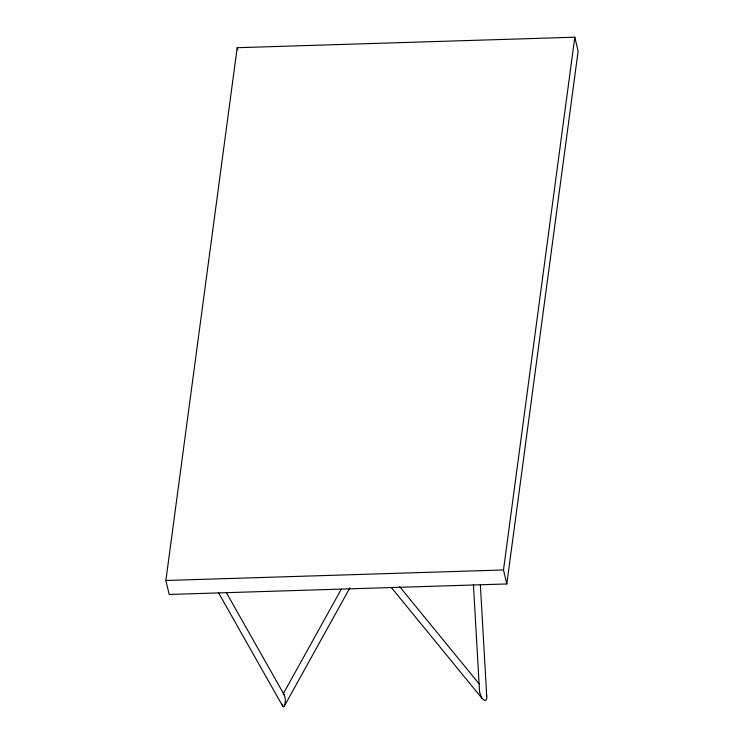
<?xml version="1.0" encoding="UTF-8"?>
<svg xmlns="http://www.w3.org/2000/svg" width="744" height="744" viewBox="0 0 744 744"><rect width="100%" height="100%" fill="white"/><g stroke="black" fill="none" stroke-linecap="round" stroke-linejoin="round"><path stroke-width="1.12" d="M165.875 580.487L237.187 47.709L574.796 37.2L578.125 51.178L506.813 583.947L169.204 594.456L165.875 580.487L503.483 569.969L506.813 583.947M503.483 569.969L574.796 37.2M218.485 592.708L282.776 706.261L283.697 706.8C286.087 703.499 285.547 698.458 284.189 694.775L226.688 593.21M283.38 693.594L341.338 589.071M284.143 706.428L349.866 587.89M283.269 694.236L284.189 694.775M391.511 587.723L482.01 698.393L484.8 700.541L486.213 699.927L486.809 697.816L480.364 584.644M399.705 586.756L479.145 683.913M482.01 698.393L479.573 692.246L473.435 584.775M282.776 706.261L282.05 704.187M237.187 47.709L237.699 49.857M486.418 694.756L486.734 696.356M479.499 690.785L479.573 692.246"/></g></svg>
